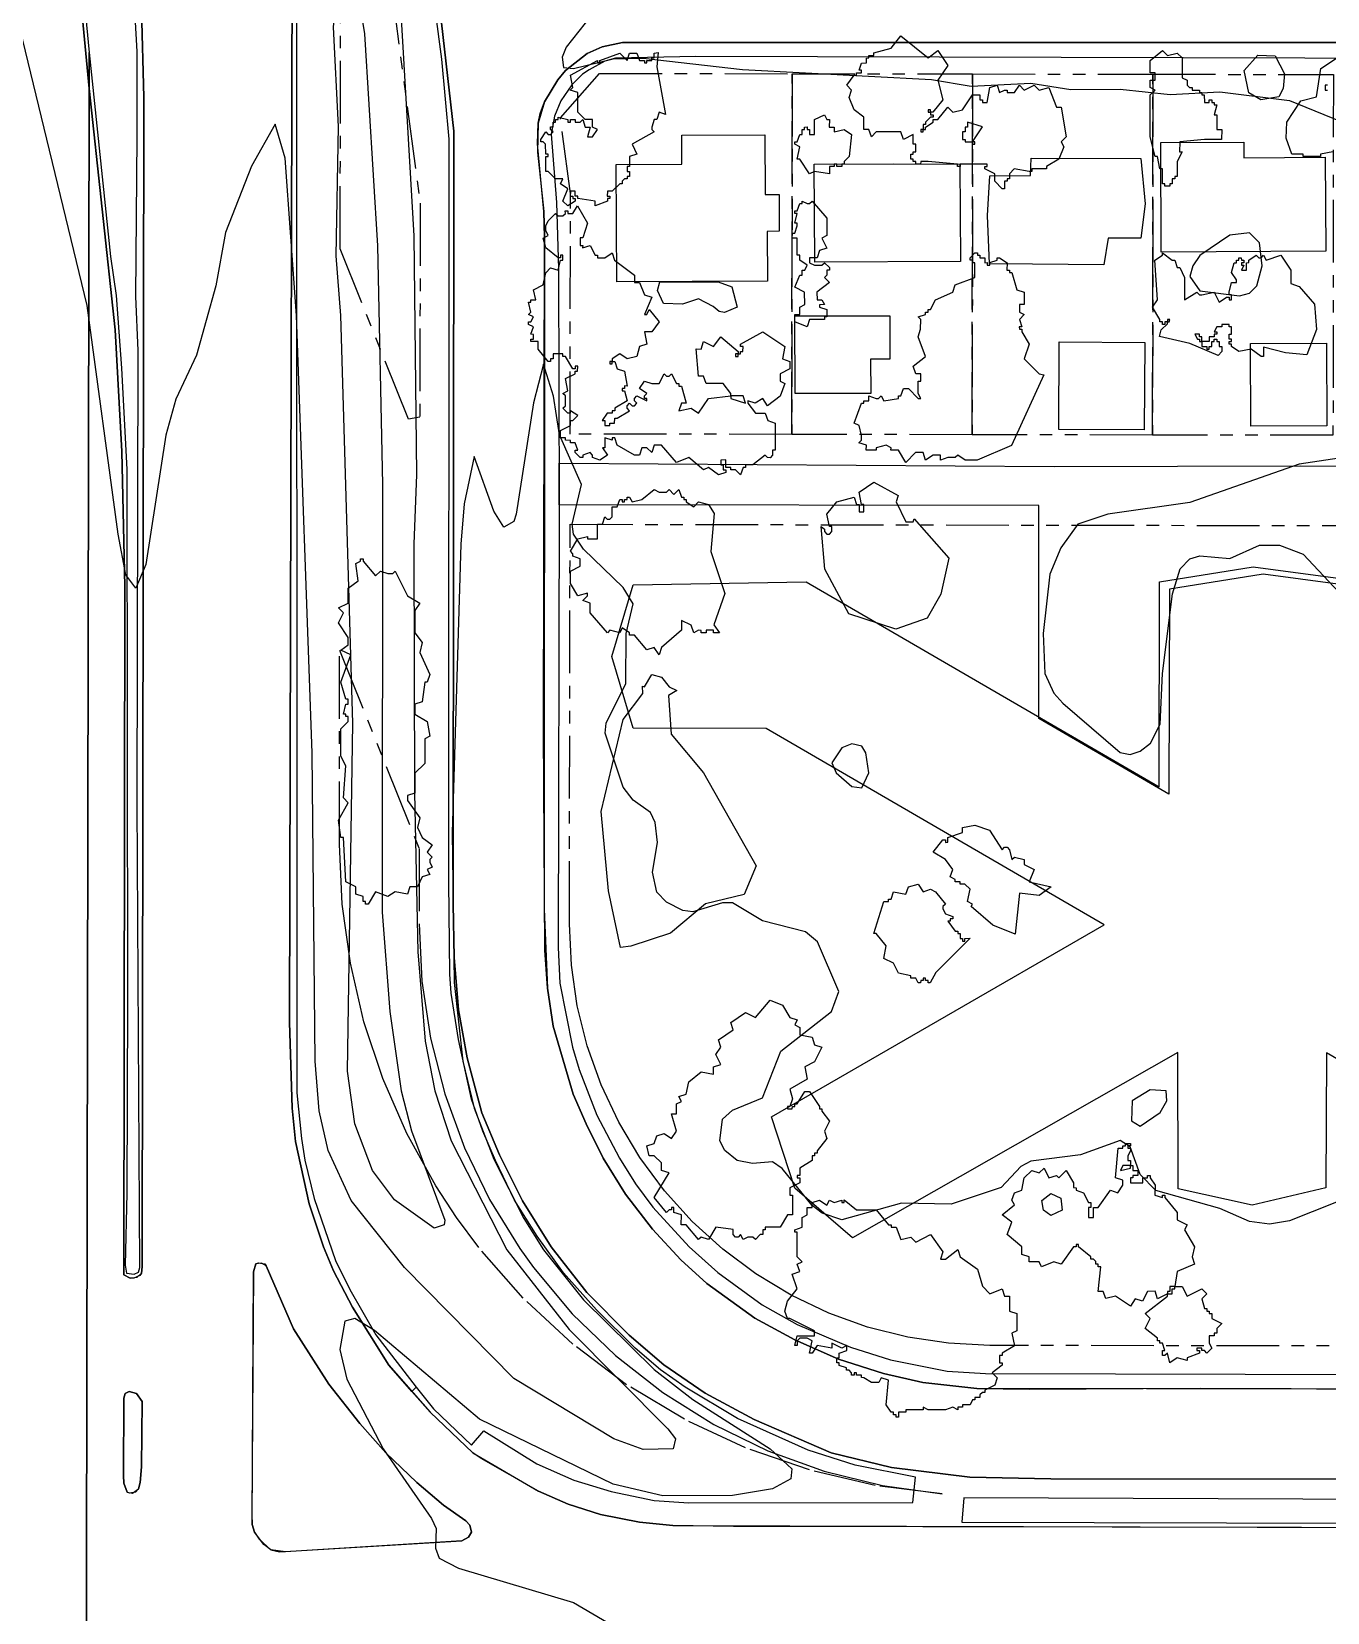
# Model space of a CAD drawing. Header units: metres. Extents: x -550 to 550, y -500 to 950.
# Drawn here: x 151.3 to 282.6, y 376.7 to 536.9 of the extents above; entities that cross this region are included whole.
import ezdxf

# ---------------------------------------------------------------- set-up
doc = ezdxf.new("R2010")
doc.units = ezdxf.units.M
doc.header["$LTSCALE"] = 2
doc.linetypes.add('PHANTOM', pattern=[6.35, 3.175, -0.635, 0.635, -0.635, 0.635, -0.635])
for name, color, linetype in [('SITE-BLDG-EXIST', 7, 'CONTINUOUS'), ('SITE-PROPERTY', 7, 'PHANTOM'), ('SITE-ROAD-CURB', 7, 'CONTINUOUS'), ('SITE-ROAD-GRAVEL', 32, 'CONTINUOUS'), ('SITE-ROAD-PAVED', 7, 'CONTINUOUS'), ('SITE-TREE-CANOPY', 94, 'CONTINUOUS'), ('TOPO-CONTOUR-MINOR', 9, 'CONTINUOUS')]:
    doc.layers.add(name, color=color, linetype=linetype)

msp = doc.modelspace()

# ---------------------------------------------------------------- linework, layer by layer
at = {"layer": 'SITE-BLDG-EXIST'}
for points in [[(210.61, 511.59), (210.55, 523.47), (217.2, 523.5), (217.19, 526.43), (225.61, 526.46), (225.64, 520.43), (227.05, 520.43), (227.06, 516.7), (225.85, 516.69), (225.87, 511.65)], [(282.4, 524.2), (282.45, 514.67), (265.77, 514.59), (265.72, 525.71), (274.15, 525.74), (274.16, 524.15)], [(252.73, 513.35), (248.38, 513.39), (248.18, 518.31), (248.42, 522.33), (252.53, 522.34), (252.61, 524.11), (263.71, 524.06), (264.14, 519.48), (263.7, 516.01), (260.39, 515.99), (259.97, 513.3)], [(238.68, 523.54), (245.38, 523.49), (245.43, 513.65), (230.67, 513.58), (230.62, 523.5)], [(228.67, 500.25), (228.66, 508.13), (238.29, 508.14), (238.29, 503.73), (236.33, 503.72), (236.34, 500.26)], [(255.39, 496.62), (255.45, 505.49), (264.1, 505.43), (264.04, 496.57)], [(274.85, 496.95), (274.81, 505.33), (282.53, 505.37), (282.57, 496.99)]]:
    msp.add_lwpolyline(points, close=True, dxfattribs=at)
msp.add_lwpolyline([(317.88, 412.91), (282.51, 433.44), (282.45, 419.74), (274.98, 418.01), (267.49, 419.66), (267.45, 433.46), (234.48, 414.67), (228.64, 419.73), (226.29, 426.95), (260.01, 446.42), (225.73, 466.31), (212.27, 466.35), (210.12, 473.6), (212.25, 480.85), (229.79, 481.18), (265.57, 460.4), (265.61, 481.16), (275.09, 482.69), (286.47, 481.16)], dxfattribs=at)
at = {"layer": 'SITE-PROPERTY'}
for points in [[(189.51, 497.65), (182.58, 514.93), (182.67, 579.71), (190.68, 519.53), (190.65, 497.87)], [(228.34, 496.11), (205.88, 496.14), (205.91, 520.52), (204.89, 528.18), (208.85, 532.7), (228.38, 532.67)], [(246.62, 496.08), (228.34, 496.11), (228.38, 532.67), (246.66, 532.64)], [(264.9, 496.05), (246.62, 496.08), (246.66, 532.64), (264.94, 532.62)], [(283.18, 496.03), (264.9, 496.05), (264.94, 532.62), (283.22, 532.58)], [(328.51, 403.65), (248.41, 403.78), (244.23, 404), (240.09, 404.61), (236.02, 405.64), (232.08, 407.06), (228.29, 408.87), (224.7, 411.02), (221.34, 413.53), (218.24, 416.34), (215.44, 419.45), (212.95, 422.81), (210.8, 426.41), (209.02, 430.19), (207.62, 434.13), (206.6, 438.19), (206.01, 442.32), (205.81, 446.5), (205.87, 487), (324.08, 486.8), (328.65, 482.22)], [(190.86, 440.71), (191.73, 434.93), (193.17, 429.29), (195.18, 423.82), (197.72, 418.56), (200.79, 413.6), (202.18, 411.66), (206.09, 406.98), (210.47, 402.75), (215.26, 399.01), (220.43, 395.77), (225.9, 393.11), (231.63, 391.03), (237.54, 389.57), (243.57, 388.74), (236.78, 389.59), (230.12, 391.16), (223.66, 393.39), (217.47, 396.29), (211.6, 399.8), (206.14, 403.91), (201.13, 408.57), (196.62, 413.71), (194.37, 416.76), (192.28, 419.95), (189.34, 425.26), (186.9, 430.82), (184.98, 436.59), (183.61, 442.51), (182.78, 448.51), (182.5, 454.59), (182.52, 474.25), (190.59, 454.14), (190.58, 446.52)]]:
    msp.add_lwpolyline(points, close=True, dxfattribs=at)
at = {"layer": 'SITE-ROAD-CURB'}
for points in [[(156.85, 612), (156.31, 597.03), (155.64, 589.72), (155.35, 588.74), (155.07, 584.26), (154.44, 569.15), (154.45, 565.84), (154.76, 559.41), (157.15, 534.82), (157.14, 531.16), (156.27, 540.43), (154.58, 554.35), (154.08, 560.39), (153.97, 564.38), (154.04, 573.93), (154.96, 588.94), (154.87, 590.79), (157.34, 644.97), (157.29, 622.89)], [(189.85, 399.11), (187.49, 401.77), (183.83, 407.66), (181.9, 411.33), (180.87, 413.77), (179.42, 418.13), (178.05, 424.44), (177.7, 427.83), (177.44, 436.54), (177.8, 583.45), (178.37, 583.42), (178.15, 551.85), (178.2, 429.38), (178.65, 424.76), (179.01, 422.55), (179.94, 418.67), (182.11, 412.4), (183.55, 409.44), (186.18, 404.85), (190.26, 399.54)], [(177.04, 382.85), (175.54, 383.06), (174.84, 383.6), (173.9, 384.84), (173.67, 385.64), (173.78, 411.24), (174.02, 412.05), (174.3, 412.16), (174.93, 412.04), (175.08, 411.83), (177.85, 405.47), (181.42, 399.85), (184.57, 395.87), (187.19, 392.9), (190.34, 389.88), (193.04, 387.58), (195.31, 386.01), (195.7, 385.55), (195.88, 384.86), (195.58, 384.34), (194.91, 383.99)], [(161.24, 388.81), (161, 388.91), (160.65, 389.83), (160.63, 390.6), (160.64, 398.44), (160.79, 398.89), (161.19, 399.11), (161.92, 398.92), (162.5, 398.11), (162.46, 391.49), (162.32, 389.87), (162.13, 389.24), (161.83, 388.91)], [(320.34, 382.35), (323.52, 382.28), (323.48, 388.17), (296.82, 388.18), (294.14, 387.26), (293.61, 387.2), (292.57, 387.28), (290.55, 387.89), (288.69, 388.17), (245.76, 388.32), (245.57, 385.85), (299.22, 385.74), (305.16, 385.08), (313.52, 383.02), (317.24, 382.39)]]:
    msp.add_lwpolyline(points, close=True, dxfattribs=at)
for points in [[(299.18, 385.28), (222.44, 385.41), (216.29, 385.52), (212.91, 385.85), (208.94, 386.63), (205.68, 387.68), (202.66, 389.02), (196.85, 392.31), (196.03, 392.89), (191.69, 397.03), (189.85, 399.11), (190.26, 399.54), (192.03, 397.36), (195.9, 393.67), (197.13, 395.12), (202.52, 391.78), (206.24, 390.12), (210.03, 388.99), (214.38, 388.07), (217.92, 387.83), (240.6, 387.87), (240.87, 390.41), (234.77, 391.65), (230.01, 393.17), (222.83, 396.37), (217.52, 399.54), (215.05, 401.3), (212.47, 403.51), (208.56, 407.38), (205.22, 411.14), (202.54, 414.85), (200.25, 418.5), (198.31, 422.51), (197.04, 425.48), (195.89, 428.75), (194.56, 434.77), (193.83, 439.49), (193.69, 441.39), (193.57, 450.78), (193.62, 526.04), (192.88, 534.13), (187.07, 577.93)], [(191.74, 547.67), (194.1, 526.83), (194.01, 448.5), (194.11, 443.08), (194.56, 437.8), (195.45, 432.93), (196.94, 427.35), (198.71, 423.08), (201.06, 418.42), (203.95, 413.76), (207.56, 409.13), (211.86, 404.82), (215.37, 401.8), (219.57, 398.93), (224.54, 396.26), (232.33, 392.89), (238.44, 391.41), (246.39, 390.41), (254.58, 390.25), (372.58, 390.13)], [(162.45, 539.21), (162.69, 530.3), (162.52, 411.73), (162.46, 411.11), (162.29, 410.88), (161.68, 410.6), (161.28, 410.61), (160.67, 410.93), (160.75, 480.7), (160.44, 494.38), (159.76, 506.71), (157.14, 531.16), (157.15, 534.82), (159.31, 514.13), (159.86, 510.2), (160.43, 502.83), (160.95, 492.57), (161.02, 438.78), (160.96, 419.22), (160.79, 411.92), (160.93, 411.1), (161.71, 410.99), (162.13, 411.19), (162.26, 411.68), (162.01, 458.71), (162.12, 504.62), (161.88, 510.09), (162.02, 526.24), (162, 534.93), (161.81, 538.51)], [(315.89, 399.27), (247.09, 399.42), (241.61, 400.01), (237.64, 400.92), (233.08, 402.38), (228.65, 404.33), (224.58, 406.54), (219.72, 410.06), (217.08, 412.44), (214.21, 415.57), (211.5, 419.12), (209.21, 422.76), (207.5, 426.22), (206.2, 429.26), (204.16, 436.15), (203.57, 439.97), (203.31, 443.84), (203.19, 466.04), (203.28, 516.11), (203.2, 518.69), (202.56, 525.55), (202.63, 527.66), (202.85, 528.65), (203.27, 529.81), (204.62, 532.03), (205.41, 533), (207.6, 534.72), (209.14, 535.4), (211.2, 535.83), (284.95, 535.83)], [(342.05, 534.09), (218.61, 534.41), (210.46, 534.24), (209.38, 533.94), (207.81, 533.06), (207.14, 532.63), (206.06, 531.53), (204.92, 529.93), (204.3, 528.35), (203.94, 526.53), (204.51, 519.63), (204.71, 512.9), (204.77, 488.97), (204.65, 444.1), (204.82, 440.49), (206.13, 434.01), (206.8, 431.75), (208.6, 427.11), (210.88, 422.76), (212.5, 420.14), (214.27, 417.78), (217.94, 413.76), (220.84, 411.18), (225.35, 407.88), (228.88, 405.9), (234.29, 403.59), (238.33, 402.31), (244.1, 401.16), (247.97, 400.92), (366.4, 400.64)]]:
    msp.add_lwpolyline(points, dxfattribs=at)
at = {"layer": 'SITE-ROAD-GRAVEL'}
msp.add_lwpolyline([(287.47, 480.42), (276.09, 481.93), (266.61, 480.41), (266.56, 459.65), (253.36, 467.32), (253.37, 488.91), (204.77, 488.97), (204.77, 493.18), (254.94, 492.86), (279.91, 492.93), (304.57, 492.77)], dxfattribs=at)
at = {"layer": 'SITE-ROAD-PAVED'}
for points in [[(150.79, 733.2), (151.92, 758.3), (153.23, 779.39), (153.96, 794.84), (154.49, 825.09), (154.58, 842.87), (154.41, 862.2), (154.61, 950), (157.86, 950), (157.34, 644.97), (154.87, 590.79), (154.96, 588.94), (154.04, 573.93), (153.97, 564.38), (154.08, 560.39), (154.58, 554.35), (156.27, 540.43), (157.14, 531.16), (156.85, 362.7)], [(156.85, 362.7), (157.14, 531.16), (159.76, 506.71), (160.44, 494.38), (160.75, 480.7), (160.67, 410.93), (161.28, 410.61), (162, 410.7), (162.46, 411.11), (162.52, 411.73), (162.69, 530.3), (162.45, 539.21), (162.79, 643.43)], [(177.8, 583.45), (177.44, 436.54), (177.7, 427.83), (178.05, 424.44), (179.42, 418.13), (180.87, 413.77), (181.9, 411.33), (183.83, 407.66), (187.49, 401.77), (191.69, 397.03), (196.03, 392.89), (202.66, 389.02), (205.68, 387.68), (208.94, 386.63), (212.91, 385.85), (216.29, 385.52), (299.18, 385.28)], [(374, 390.11), (254.58, 390.25), (246.39, 390.41), (238.44, 391.41), (232.33, 392.89), (224.54, 396.26), (219.57, 398.93), (215.37, 401.8), (211.86, 404.82), (207.56, 409.13), (203.95, 413.76), (201.06, 418.42), (198.71, 423.08), (196.94, 427.35), (195.45, 432.93), (194.56, 437.8), (194.11, 443.08), (194.01, 448.5), (194.1, 526.83), (191.74, 547.67)], [(284.95, 535.83), (211.2, 535.83), (209.14, 535.4), (207.6, 534.72), (205.41, 533), (204.62, 532.03), (203.27, 529.81), (202.63, 527.66), (202.57, 524.72), (203.2, 518.69), (203.28, 516.11), (203.24, 447.99), (203.57, 439.97), (204.16, 436.15), (206.2, 429.26), (207.5, 426.22), (209.21, 422.76), (211.5, 419.12), (214.21, 415.57), (217.08, 412.44), (219.72, 410.06), (224.58, 406.54), (228.65, 404.33), (233.08, 402.38), (237.64, 400.92), (241.61, 400.01), (247.09, 399.42), (252.41, 399.35), (269.73, 399.44), (315.89, 399.27)]]:
    msp.add_lwpolyline(points, dxfattribs=at)
for points in [[(195.7, 385.55), (195.31, 386.01), (193.04, 387.58), (190.34, 389.88), (187.19, 392.9), (184.57, 395.87), (181.42, 399.85), (177.85, 405.47), (175.08, 411.83), (174.62, 412.12), (174.02, 412.05), (173.78, 411.24), (173.64, 386.65), (173.67, 385.64), (173.9, 384.84), (174.35, 384.14), (175.54, 383.06), (176.42, 382.85), (194.91, 383.99), (195.58, 384.34), (195.88, 384.86)], [(161.19, 399.11), (160.79, 398.89), (160.64, 398.44), (160.63, 390.6), (160.65, 389.83), (161, 388.91), (161.52, 388.81), (162.13, 389.24), (162.32, 389.87), (162.46, 391.49), (162.5, 398.11), (161.92, 398.92)]]:
    msp.add_lwpolyline(points, close=True, dxfattribs=at)
at = {"layer": 'SITE-TREE-CANOPY'}
for points in [[(241.9, 527.01), (241.9, 527.26), (242.65, 527.76), (242.65, 528.01), (243.15, 528.01), (244.15, 529.26), (244.65, 528.76), (245.65, 529.01), (246.65, 530.51), (247.4, 530.51), (247.4, 530.01), (247.65, 530.01), (247.65, 529.76), (248.15, 529.76), (248.4, 531.26), (249.15, 531.51), (249.4, 530.76), (249.9, 531.01), (250.15, 531.01), (250.15, 530.75), (250.9, 530.77), (251.4, 531.51), (251.9, 531.01), (252.9, 531.51), (253.4, 531.01), (254.4, 531.26), (255.15, 529.26), (255.65, 529.26), (256.14, 526.26), (255.65, 525.76), (255.9, 525.26), (255.4, 524.01), (254.15, 523.26), (254.15, 523.01), (252.65, 523.01), (252.65, 522.76), (252.4, 522.77), (250.89, 523.01), (250.4, 522.51), (250.4, 522.01), (250.15, 522.01), (250.15, 521.76), (249.9, 521.76), (249.9, 521.01), (249.65, 521.01), (248.9, 521.76), (248.9, 522.51), (247.9, 523.02), (247.9, 523.26), (248.15, 523.26), (248.15, 523.5), (245.4, 523.51), (245.4, 523.26), (245.14, 523.26), (245.14, 523.51), (242.15, 523.76), (241.4, 523.76), (241.39, 523.51), (240.9, 523.51), (240.9, 523.76), (240.65, 523.76), (240.65, 524.01), (240.4, 524.02), (240.4, 524.5), (240.64, 524.52), (240.65, 524.76), (240.9, 524.76), (240.9, 525.51), (240.65, 525.51), (240.65, 526.51), (239.65, 526.01), (239.4, 526.76), (236.9, 526.76), (236.4, 526.26), (236.15, 527.01), (235.65, 527.01), (235.65, 528.26), (234.65, 529.01), (234.15, 530.26), (234.4, 531.01), (233.9, 531.51), (234.65, 532.51), (234.9, 532.51), (234.9, 532.77), (235.4, 532.76), (235.4, 533.01), (235.15, 533.01), (235.4, 533.75), (235.9, 533.77), (235.9, 534.25), (236.15, 534.27), (236.15, 534.51), (236.65, 534.51), (236.65, 534.77), (238.4, 535.26), (239.4, 536.51), (242.15, 534.26), (243.15, 535.01), (244.15, 533.51), (243.15, 532.01), (243.65, 530.01), (242.64, 528.76), (242.4, 528.76), (242.4, 528.51), (242.65, 528.51), (242.65, 528.26), (242.4, 528.26), (241.9, 527.76), (241.9, 527.51), (241.65, 527.51), (241.65, 527.01)], [(214.66, 533.35), (215.54, 528.54), (214.9, 528.76), (214.65, 528.01), (214.4, 528.01), (214.15, 527.26), (214.15, 527.01), (214.4, 526.76), (212.15, 525.51), (212.65, 524.51), (211.9, 524.26), (211.9, 523.26), (211.65, 523.26), (211.65, 522.76), (211.89, 522.76), (211.9, 522.26), (211.65, 522.26), (211.65, 522.01), (211.4, 522.01), (211.15, 521.76), (211.15, 521.51), (210.9, 521.51), (210.15, 520.76), (209.65, 520.76), (209.64, 520.26), (209.9, 520.26), (209.9, 520.01), (209.65, 520.01), (209.65, 519.76), (208.4, 519.26), (208.4, 519.76), (206.65, 520.01), (206.65, 520.27), (206.4, 520.27), (206.4, 520.75), (205.9, 520.76), (205.89, 520.25), (206.15, 520.27), (206.15, 520.01), (206.4, 520.01), (206.4, 519.76), (205.65, 519.27), (205.15, 519.76), (205.65, 521.01), (204.9, 521.51), (205.15, 522.01), (204.39, 522.01), (203.65, 522.76), (203.4, 522.76), (203.4, 524.26), (203.65, 524.26), (203.65, 524.51), (203.4, 524.51), (203.39, 525.51), (203.15, 525.76), (202.9, 525.76), (202.9, 526.01), (203.4, 526.77), (203.65, 526.51), (203.89, 526.51), (204.15, 526.76), (203.9, 527.01), (203.9, 527.27), (204.15, 527.27), (204.15, 527.77), (204.39, 527.77), (204.39, 528.01), (204.65, 528.01), (204.65, 528.27), (205.64, 528.01), (205.64, 527.76), (205.9, 527.76), (205.9, 528.01), (206.4, 528.01), (206.4, 527.76), (206.89, 527.76), (207.15, 528.01), (207.4, 527.26), (207.9, 527.26), (207.65, 526.26), (208.15, 526.26), (208.65, 527.01), (208.15, 527.26), (208.14, 528.01), (207.4, 528.01), (206.65, 528.76), (206.65, 530.75), (205.89, 531.01), (206.15, 531.26), (205.9, 532.51), (208.65, 534.01), (208.65, 533.76), (208.9, 533.76), (208.9, 534.01), (210.9, 534.76), (211.65, 534.01), (211.9, 534.76), (212.65, 534.76), (212.9, 534.01), (213.4, 534.01), (213.4, 533.76), (213.65, 533.76), (213.65, 534.01), (214.15, 534.02), (214.15, 534.26), (214.4, 534.26), (214.4, 534.76), (214.79, 534.83)], [(266.4, 534.51), (267.4, 534.76), (267.9, 534.26), (267.9, 532.26), (268.4, 532.01), (268.4, 531.51), (268.65, 531.27), (268.9, 531.27), (268.9, 531.01), (269.65, 531.01), (269.65, 530.76), (269.9, 530.76), (269.9, 530.51), (270.14, 530.51), (270.15, 529.76), (270.65, 529.76), (270.65, 530.01), (270.9, 530.01), (270.89, 529.76), (271.15, 529.76), (271.15, 529.5), (271.4, 529.52), (271.15, 528.51), (271.4, 528.51), (271.4, 527.01), (271.9, 527.01), (271.89, 526.01), (270.15, 526.01), (267.65, 525.76), (267.64, 524.76), (267.9, 524.76), (267.4, 523.76), (267.4, 522.26), (267.15, 522.26), (267.15, 522.01), (266.9, 522.01), (266.9, 521.51), (266.65, 521.51), (266.65, 521.26), (266.14, 521.26), (266.14, 521.51), (265.9, 521.51), (265.9, 523.02), (265.65, 523.02), (265.4, 524.26), (265.15, 524.26), (264.65, 526.26), (264.65, 530.51), (265.15, 531.01), (264.65, 531.26), (264.65, 532), (265.15, 532.02), (265.15, 532.76), (264.65, 532.76), (264.65, 534.01), (265.89, 535.01)], [(278.28, 532.65), (278.12, 531.18), (277.69, 530.31), (275.86, 530.03), (274.64, 530.72), (274.19, 532.98), (275.57, 534.55), (277.31, 534.48)], [(242.4, 529.01), (242.15, 529.01), (242.15, 528.76), (242.4, 528.76)], [(231.9, 528.01), (232.15, 528.01), (232.14, 527.26), (232.65, 527.26), (232.65, 526.76), (233.65, 527), (234.4, 526.51), (234.15, 524.26), (233.65, 523.76), (233.65, 523.51), (233.4, 523.51), (233.4, 523.26), (232.9, 523.26), (232.9, 523.51), (232.65, 523.51), (232.65, 523.26), (232.15, 523.26), (232.15, 522.51), (230.65, 522.76), (230.14, 522.52), (229.15, 524.01), (228.9, 524.01), (229.15, 525.26), (228.65, 525.51), (228.65, 525.77), (228.9, 525.77), (229.15, 526.51), (229.4, 526.51), (229.4, 527.01), (229.64, 527.01), (229.64, 527.25), (229.9, 527.27), (229.9, 527.01), (230.15, 527.01), (230.15, 526.51), (230.65, 526.51), (230.65, 528.01), (231.65, 528.51)], [(247.65, 527.27), (246.15, 527.76), (246.15, 527.26), (245.9, 527.26), (245.9, 526.76), (245.65, 526.76), (245.65, 526.01), (245.9, 526.01), (245.9, 525.75), (246.65, 525.76)], [(241.4, 527.01), (241.4, 526.76), (241.64, 526.76), (241.65, 527.01)], [(246.65, 525.51), (246.9, 525.51), (246.9, 525.76), (246.65, 525.76)], [(210.4, 503.51), (210.65, 502.76), (211.4, 502.51), (211.65, 501.01), (211.4, 501.02), (211.4, 500.76), (211.15, 500.76), (211.15, 500.51), (211.4, 500.51), (211.65, 499.51), (210.4, 498.76), (210.4, 498.51), (210.15, 498.51), (210.15, 498.26), (209.64, 498.26), (209.14, 497.51), (209.4, 497.51), (209.4, 497.01), (209.9, 497.01), (209.9, 497.26), (210.39, 497.26), (210.4, 497.76), (210.65, 497.76), (211.9, 498.51), (211.65, 498.76), (211.65, 499.01), (211.9, 499.26), (212.15, 499.01), (212.4, 499.01), (212.65, 499.26), (212.4, 499.51), (212.4, 499.76), (212.65, 500.01), (213.65, 499.51), (213.65, 499.76), (213.4, 499.76), (213.4, 500.01), (213.65, 500.26), (212.9, 500.76), (213.4, 501.51), (214.15, 501.26), (214.9, 501.26), (215.4, 502.26), (215.65, 502.01), (215.9, 502.01), (216.14, 502.25), (216.65, 501.26), (216.89, 501.26), (216.89, 501.01), (217.15, 501.01), (217.65, 499.26), (217.15, 499.26), (216.9, 498.51), (218.15, 498.76), (218.9, 498.26), (219.9, 499.76), (222.15, 500.01), (222.15, 500.26), (221.4, 501.26), (219.65, 501.26), (219.4, 502.01), (218.9, 502.01), (218.65, 504.77), (219.15, 504.76), (219.4, 505.51), (220.4, 505.01), (221.15, 506.01), (222.9, 504.52), (222.9, 504.26), (223.15, 504.26), (223.15, 504.52), (223.39, 504.51), (223.4, 505.02), (223.15, 505.02), (223.15, 505.26), (225.4, 506.51), (227.65, 505.01), (227.4, 503.76), (228.15, 503.51), (228.15, 502.76), (227.15, 502.26), (227.15, 501.51), (227.65, 501.26), (227.15, 500), (225.89, 499.01), (225.4, 499.76), (224.64, 499.26), (223.9, 499.51), (223.9, 499.26), (224.65, 498.26), (225.65, 498.26), (225.9, 497.51), (226.65, 497.26), (226.65, 494.51), (226.4, 494.51), (226.4, 494.01), (226.15, 493.75), (225.89, 493.76), (225.65, 494.01), (224.4, 493.01), (223.65, 493.01), (223.65, 492.76), (223.4, 492.76), (223.15, 492.01), (222.65, 492.51), (222.15, 492.51), (222.15, 492.76), (221.65, 492.76), (221.65, 493.52), (221.15, 493.51), (221.15, 493.02), (221.4, 493.02), (221.4, 492.51), (221.64, 492.51), (221.64, 492.26), (220.9, 492.01), (219.9, 492.76), (219.4, 492.51), (217.9, 493.77), (216.65, 493.26), (215.15, 495.01), (214.4, 495.02), (214.15, 494.26), (213.65, 494.76), (213.15, 494.76), (212.9, 494.01), (212.4, 494.01), (210.64, 495.01), (210.4, 495.75), (210.15, 495.76), (210.15, 495.51), (209.4, 495.76), (209.39, 494.75), (209.15, 494.76), (209.65, 494.01), (208.9, 493.51), (208.15, 493.76), (208.15, 494.01), (207.9, 494.26), (207.15, 494.01), (207.15, 493.76), (206.9, 493.76), (206.4, 494.26), (206.4, 494.51), (206.65, 494.51), (206.4, 495.26), (205.9, 495.26), (205.9, 495.5), (205.4, 495.51), (205.4, 495.76), (204.89, 495.76), (204.9, 496.51), (205.9, 497.01), (205.9, 497.51), (206.15, 497.51), (206.65, 498.01), (205.9, 498.51), (205.89, 498.26), (205.65, 498.26), (205.15, 498.76), (205.4, 499.01), (205.4, 500.01), (205.15, 500.26), (205.64, 500.51), (205.4, 501.76), (206.4, 502.26), (206.4, 502.51), (206.64, 502.51), (206.65, 503.01), (206.4, 503.01), (206.4, 502.76), (206.15, 502.76), (205.4, 504.01), (205.15, 504.02), (205.15, 504.26), (204.15, 504.26), (204.15, 503.76), (203.9, 503.76), (203.9, 503.51), (203.65, 503.51), (202.64, 504.76), (202.65, 505.51), (201.89, 505.51), (201.89, 505.75), (202.15, 505.77), (202.15, 506.25), (201.9, 506.26), (202.15, 507.01), (201.65, 507.26), (201.65, 507.51), (201.9, 507.51), (202.15, 508.01), (201.65, 508.26), (201.9, 508.51), (201.65, 509.51), (201.9, 509.51), (201.9, 509.76), (202.4, 509.76), (202.15, 510.76), (203.14, 511.26), (203.4, 512.5), (203.9, 513), (204.65, 512.76), (204.9, 513.76), (205.15, 513.76), (205.15, 514.26), (204.9, 514.26), (204.9, 514.02), (204.65, 514), (203.4, 515.01), (203.15, 516.01), (203.65, 516.26), (203.4, 516.77), (203.4, 517.25), (203.64, 517.75), (204.4, 518.51), (204.65, 518.27), (205.15, 518.26), (205.4, 518.51), (205.39, 518.76), (205.65, 518.76), (205.65, 518.51), (206.15, 518.51), (206.64, 519.26), (207.65, 517.51), (207.15, 516.02), (206.9, 516.02), (206.9, 515.26), (207.15, 515.26), (207.14, 515.01), (207.9, 515.26), (208.4, 514.26), (208.65, 514.26), (208.65, 514.01), (209.4, 514.01), (210.15, 514.51), (210.39, 513.76), (212.4, 512.26), (212.4, 511.51), (212.9, 511.51), (213.4, 510.26), (214.15, 510.01), (213.4, 508.27), (213.65, 508.26), (213.9, 508.77), (214.89, 507.51), (214.15, 506.51), (213.4, 506.51), (213.65, 505.26), (212.9, 505.01), (212.65, 504.01), (211.65, 503.76), (210.9, 504.26), (210.15, 503.76), (210.15, 503.51)], [(231.9, 518.01), (231.9, 516.26), (231.4, 516.01), (231.9, 515), (231.15, 514.76), (230.9, 514), (230.15, 514.01), (230.15, 513.51), (230.65, 513.26), (231.4, 513.26), (231.65, 513.51), (232.15, 513.01), (232.15, 512.76), (231.89, 512.76), (231.9, 512.26), (231.65, 512.01), (232.15, 511.51), (230.89, 510.51), (230.9, 509.76), (231.4, 509.75), (231.64, 509.27), (231.15, 509.25), (231.15, 509.01), (231.9, 508.76), (231.9, 508.01), (231.65, 508.01), (231.65, 507.76), (230.15, 507.77), (229.9, 507.01), (228.65, 507.51), (228.64, 508.26), (229.15, 508.26), (229.15, 509.01), (229.65, 509.26), (229.64, 510.51), (228.65, 511.02), (229.15, 512.26), (229.4, 512.26), (229.39, 512.76), (229.65, 512.76), (229.9, 513.26), (229.15, 513.76), (229.15, 514.26), (228.9, 514.26), (228.9, 516.01), (228.39, 516.01), (228.4, 516.51), (228.65, 516.51), (228.89, 517.26), (228.9, 517.51), (228.65, 517.51), (228.9, 518.51), (228.65, 518.51), (228.65, 518.76), (228.9, 518.76), (229.15, 519.51), (229.4, 519.51), (229.4, 519.76), (229.89, 519.51), (230.15, 519.51), (230.4, 519.76)], [(245.9, 493.51), (245.15, 494.01), (244.9, 493.76), (244.14, 493.77), (243.4, 493.51), (243.4, 494.01), (242.65, 494.01), (241.9, 493.51), (241.65, 494.26), (240.89, 494.26), (239.9, 493.26), (239.15, 494.51), (238.39, 494.51), (238.4, 494.76), (237.9, 495.01), (236.9, 494.76), (236.9, 494.51), (235.89, 494.51), (235.9, 495.01), (235.14, 495.26), (235.4, 495.51), (235.4, 496.01), (235.15, 497.01), (234.65, 497.26), (235.4, 499.26), (235.65, 499.26), (235.65, 499.52), (236.15, 499.52), (236.15, 500.02), (236.9, 499.76), (237.14, 499.76), (237.4, 500.01), (237.65, 499.51), (239.15, 499.76), (239.15, 500.01), (239.4, 500.01), (239.65, 500.76), (240.15, 500.76), (241.15, 499.76), (241.4, 499.76), (241.15, 500.27), (241.15, 501.51), (241.4, 501.51), (241.4, 502.26), (240.9, 502.26), (240.65, 503.01), (241.9, 504.01), (241.15, 506.01), (241.39, 506.76), (241.4, 507.76), (241.15, 508.01), (241.9, 508.26), (241.9, 508.51), (242.15, 508.51), (242.15, 508.76), (242.39, 508.76), (242.9, 509.76), (244.65, 510.51), (244.9, 511.26), (246.9, 512.02), (246.89, 513.51), (246.65, 513.51), (246.65, 513.76), (246.4, 513.76), (246.4, 514.01), (246.9, 514.51), (247.15, 514.51), (247.15, 514.26), (247.4, 514.26), (247.4, 514.01), (247.9, 514.01), (247.9, 513.5), (248.14, 513.52), (248.15, 513.26), (248.4, 513.26), (248.4, 513.52), (249.15, 513.76), (249.15, 514.02), (249.39, 514.01), (250.15, 513.51), (250.14, 512.76), (250.4, 512.76), (250.4, 512.51), (250.65, 512.51), (251.15, 510.76), (251.9, 510.51), (251.9, 509.26), (251.4, 509.26), (251.4, 508.51), (251.89, 508.26), (251.4, 507.76), (251.65, 507.02), (251.39, 507.02), (251.4, 506.76), (251.65, 506.76), (251.65, 506.51), (252.4, 505.26), (251.9, 503.76), (253.4, 502.26), (253.87, 502.16), (250.6, 494.97), (247.13, 493.51)], [(266.15, 507.51), (266.15, 507.26), (265.89, 507.26), (265.9, 507.51), (265.65, 507.51), (265.65, 507.76), (264.9, 509.01), (265.4, 509.76), (265.14, 513.76), (265.9, 514.26), (265.9, 514.51), (266.9, 513.76), (267.15, 513.76), (267.4, 513.01), (267.65, 513.01), (268.15, 512.01), (268.15, 509.76), (269.4, 510.51), (269.65, 510.26), (269.89, 510.26), (271.14, 510.51), (271.65, 509.51), (272.4, 510.01), (272.65, 510.01), (272.65, 509.76), (272.9, 509.76), (272.9, 510.26), (272.65, 510.26), (272.65, 510.51), (272.9, 511.52), (273.4, 511.51), (273.4, 511.76), (272.9, 512.51), (273.15, 513.51), (273.4, 513.51), (273.4, 513.76), (273.65, 513.76), (273.65, 514.01), (273.89, 514.01), (273.9, 513.76), (274.15, 513.76), (274.15, 513.51), (273.9, 513.51), (273.9, 513.26), (274.15, 513.26), (273.9, 512.76), (274.4, 512.76), (274.4, 513.5), (274.65, 513.52), (274.65, 513.76), (275.4, 514.26), (275.65, 514.01), (275.9, 514.01), (276.15, 514.26), (276.4, 513.76), (277.9, 514.26), (278.9, 512.76), (278.9, 511.41), (279.74, 511.1), (281.32, 509.31), (281.51, 506.75), (280.52, 504.19), (278.36, 504.39), (276.15, 504.94), (276.15, 504.01), (275.9, 504.01), (274.9, 504.76), (273.65, 504.51), (272.9, 505.01), (272.9, 505.26), (272.65, 505.26), (272.65, 505.51), (272.9, 505.51), (272.9, 505.76), (272.65, 505.76), (272.65, 506.27), (272.89, 506.27), (272.9, 507.01), (272.65, 507.01), (272.65, 507.26), (271.9, 507.26), (271.9, 507.01), (271.4, 507.01), (271.15, 506.51), (271.4, 506.51), (271.4, 506.26), (271.15, 506.26), (271.15, 506.01), (270.65, 506.01), (270.65, 505.51), (269.9, 505.51), (269.89, 505.01), (270.4, 505.01), (270.4, 504.76), (270.65, 504.76), (270.65, 505.01), (270.9, 505.01), (270.9, 505.51), (271.15, 505.51), (271.15, 505.76), (271.4, 505.76), (271.4, 505.51), (271.65, 505.51), (271.65, 505.01), (271.9, 505.01), (271.9, 504.51), (271.56, 504.1), (268.67, 505.31), (265.6, 506.05), (265.76, 506.7), (266.4, 507.33), (266.4, 507.51)], [(222.82, 509), (221.52, 508.47), (220.99, 508.56), (220.38, 509.07), (218.9, 509.84), (217.26, 509.31), (215.34, 509.39), (214.72, 510.68), (214.98, 511.56), (220.89, 511.59), (222.28, 511.08)], [(266.58, 507.51), (266.65, 507.76), (266.4, 507.76), (266.4, 507.51)], [(269.9, 506.01), (269.65, 506.01), (269.65, 506.26), (269.17, 506.26), (269.46, 505.76), (269.65, 505.76), (269.65, 505.51), (269.9, 505.51)], [(209.9, 503.51), (209.9, 503.26), (210.15, 503.26), (210.15, 503.51)], [(222.65, 504.26), (222.65, 504.02), (222.9, 504.01), (222.9, 504.26)], [(222.15, 499.76), (223.65, 499.26), (223.4, 500.01), (222.15, 500.01)], [(220.12, 484.25), (221.54, 479.98), (220.45, 476.8), (221.03, 476.01), (220.39, 476.01), (220.4, 476.26), (219.65, 476.27), (219.65, 476.01), (219.14, 476.01), (219.15, 476.25), (218.9, 476.26), (218.4, 476.01), (218.15, 476.76), (217.15, 477.26), (217.15, 476.26), (215.15, 474.51), (214.9, 473.76), (214.4, 474.51), (213.64, 474.26), (212.4, 475.76), (211.9, 475.76), (211.9, 476.01), (211.15, 476.51), (210.9, 476.01), (209.9, 476.26), (209.65, 476.01), (207.9, 478.02), (207.9, 479.01), (207.15, 479.26), (207.65, 479.76), (207.65, 480.01), (206.65, 479.76), (205.9, 481.01), (205.9, 482.26), (206.9, 482.76), (206.9, 483.51), (206.15, 483.76), (206.15, 484.01), (205.9, 484.26), (206.65, 485.51), (207.65, 485.76), (207.65, 485.51), (208.65, 485.51), (208.65, 487.01), (209.15, 487.01), (209.4, 487.76), (209.64, 487.51), (209.9, 487.51), (210.15, 487.76), (210.14, 488.76), (210.65, 488.76), (210.9, 489.51), (211.15, 489.51), (211.15, 489.26), (211.4, 489.26), (211.4, 489.51), (211.65, 489.51), (211.65, 489.76), (211.89, 489.76), (212.15, 489.26), (213.14, 489.51), (214.4, 490.51), (214.9, 490.27), (215.65, 490.26), (215.9, 490.51), (216.4, 490.01), (216.9, 490.51), (217.15, 489.76), (217.4, 489.76), (217.4, 489.51), (217.65, 489.51), (217.65, 489.26), (218.4, 488.76), (218.9, 489.26), (219.9, 489.01), (220.48, 488.08)], [(239.12, 489.92), (238.9, 489.26), (239.9, 487.26), (240.65, 487.26), (240.75, 487.57), (244.24, 483.56), (243.43, 479.93), (242.05, 477.49), (238.89, 476.36), (234.13, 477.92), (231.68, 482.46), (231.32, 486.76), (231.65, 486.51), (231.65, 486.26), (231.9, 486.01), (232.15, 486), (232.39, 486.26), (232.4, 486.76), (232.15, 486.76), (231.9, 488.01), (232.9, 489.26), (234.65, 489.76), (234.9, 489), (235.15, 489.02), (235.15, 488.26), (235.65, 488.26), (235.65, 489.02), (235.4, 489.02), (235.15, 490.26), (236.65, 491.26)], [(186.15, 481.76), (186.65, 482.26), (187.4, 482.01), (187.9, 482.01), (188.15, 482.26), (189.4, 479.76), (190.65, 479.01), (190.15, 478.26), (190.15, 476.01), (190.9, 475.01), (190.65, 474.01), (191.65, 471.76), (191.39, 471.01), (191.15, 471.01), (190.9, 469), (190.15, 468.76), (190.15, 467.76), (191.4, 467.01), (191.65, 465.51), (191.15, 465.26), (191.15, 462.76), (190.15, 461.76), (190.14, 459.76), (189.4, 459.51), (189.4, 459.01), (190.65, 457.26), (190.4, 456.26), (190.9, 455.26), (191.9, 454.51), (191.4, 453.76), (191.9, 453.26), (191.65, 453.01), (191.65, 452.76), (191.9, 452.26), (191.4, 452.01), (191.65, 451.51), (190.9, 451.26), (190.4, 450.26), (189.65, 450.26), (189.4, 449.51), (188.14, 449.76), (187.4, 449.26), (186.15, 449.76), (185.4, 448.51), (185.15, 448.51), (185.14, 448.76), (184.9, 448.76), (184.9, 449.26), (184.15, 449.51), (184.15, 450.26), (183.15, 450.76), (182.9, 455.26), (182.65, 455.26), (182.4, 457.01), (183.39, 458.76), (182.9, 459.26), (183.15, 462.51), (182.65, 463.51), (182.65, 466.26), (183.4, 467.01), (183.4, 467.51), (183.15, 467.51), (183.15, 467.76), (182.9, 467.76), (183.15, 468.76), (183.4, 468.76), (183.39, 469.26), (183.15, 469.26), (182.65, 471.01), (183.65, 473.76), (182.65, 474.25), (183.39, 474.77), (183.4, 475.51), (182.4, 477.01), (182.9, 478.01), (182.39, 478.52), (183.4, 479.01), (183.39, 480.51), (184.4, 481.26), (184.15, 483.01), (184.65, 483.26), (184.65, 483.51), (184.9, 483.51), (184.9, 483.26)], [(215.83, 469.66), (216.11, 465.74), (219.39, 461.82), (224.73, 452.39), (223.51, 449.49), (219.59, 448.55), (216.04, 445.55), (212.02, 444.24), (210.98, 444.1), (209.77, 449.85), (209.01, 457.88), (211.26, 467.23), (213.25, 469.86), (213.2, 470.58), (213.4, 470.51), (214.15, 471.76), (215.15, 471.51), (215.9, 470.51), (216.69, 470.15)], [(249.65, 454.01), (249.89, 454.26), (250.15, 454.26), (250.4, 454.01), (250.64, 453.01), (250.9, 453.26), (251.89, 453.01), (251.9, 452.51), (252.9, 452.01), (252.4, 450.76), (254.62, 450.27), (253.4, 449.38), (251.42, 449.62), (250.96, 445.45), (248.71, 446.38), (246.52, 448.26), (246.65, 448.51), (246.15, 448.76), (246.4, 450.01), (245.89, 450.51), (245.4, 450.51), (245.4, 450.76), (244.9, 450.76), (244.9, 451), (244.4, 451.26), (244.65, 452.01), (243.9, 453.01), (242.65, 453.76), (243.65, 455.01), (243.9, 455.01), (243.9, 454.75), (244.14, 454.77), (244.15, 455.25), (245.65, 455.76), (245.65, 456.27), (246.9, 456.51), (248.39, 456.01)], [(242.15, 440.51), (242.15, 440.76), (241.9, 440.76), (241.9, 441.01), (241.65, 441.01), (241.65, 440.76), (241.4, 440.76), (241.39, 440.51), (241.15, 440.51), (240.9, 441.01), (240.4, 441.01), (240.4, 441.25), (239.15, 441.51), (238.64, 442.51), (237.65, 443), (237.9, 444.26), (236.9, 445.51), (236.65, 445.51), (237.65, 448.76), (238.15, 448.76), (238.15, 449.01), (238.4, 449.01), (238.65, 449.76), (239.9, 449.51), (240.15, 450.27), (241.15, 450.51), (241.65, 449.76), (242.4, 450.01), (242.9, 449.76), (243.9, 448.51), (243.64, 448.26), (243.64, 448.01), (243.9, 447.51), (244.65, 447.26), (244.65, 447.01), (244.39, 447.01), (244.4, 446.76), (244.15, 446.76), (244.9, 445.77), (245.15, 445.77), (245.15, 445.51), (245.4, 445.51), (245.4, 445.01), (245.65, 445.01), (245.65, 444.76), (245.89, 444.76), (245.89, 445.01), (246.42, 445.06), (242.92, 441.57), (242.36, 440.51)], [(228.9, 436.76), (228.64, 436.26), (229.15, 436.01), (229.15, 435.26), (230.4, 435.01), (230.65, 434.26), (231.4, 434.01), (230.65, 432.51), (229.65, 432.01), (229.89, 430.76), (228.14, 429.76), (228.4, 428.76), (228.15, 428.01), (227.9, 428.01), (227.9, 427.76), (228.39, 427.75), (228.4, 428.01), (228.65, 428.01), (228.65, 428.26), (228.9, 428.25), (229.65, 429.51), (230.15, 429.51), (231.15, 428.01), (231.15, 427.76), (231.4, 427.76), (231.4, 427.51), (232.15, 426.52), (231.65, 425.51), (231.89, 424.76), (230.9, 423.51), (230.9, 423.26), (230.65, 423.26), (230.65, 423.01), (230.4, 423.01), (230.4, 422.51), (229.15, 421.76), (229.14, 421.01), (228.9, 421.01), (228.9, 420.76), (229.15, 420.76), (229.15, 420.26), (228.15, 419.76), (228.14, 419.01), (228.4, 419.01), (228.4, 417.01), (227.9, 417.01), (227.15, 415.77), (225.65, 415.76), (225.65, 415.51), (225.39, 415.51), (225.4, 415.01), (225.15, 415.01), (224.65, 414.51), (224.4, 414.76), (223.9, 414.76), (223.4, 414.51), (223.15, 415.01), (222.9, 414.76), (222.65, 414.76), (222.4, 415.01), (222.4, 415.52), (220.65, 415.76), (219.9, 414.51), (219.15, 414.76), (218.9, 414.51), (217.65, 416.01), (217.14, 416.01), (217.15, 417.01), (216.39, 417.26), (216.4, 417.76), (216.15, 417.76), (216.15, 417.51), (215.9, 417.51), (215.65, 417.26), (214.4, 418.76), (215.9, 421.26), (215.15, 421.51), (215.15, 422.27), (214.4, 423.01), (213.9, 423.01), (213.65, 424.01), (214.4, 424.26), (214.65, 425.01), (215.4, 425.26), (216.14, 424.76), (216.65, 425.51), (216.15, 427.26), (216.65, 427.26), (216.65, 428.26), (217.15, 428.51), (216.9, 429.02), (217.65, 429.26), (217.9, 430.5), (219.14, 431.52), (220.4, 431.26), (220.39, 432.01), (221.15, 432.26), (220.65, 433.26), (221.15, 434.02), (220.9, 434.76), (222.4, 435.76), (222.15, 436.51), (223.65, 437.51), (224.65, 437.01), (226.15, 438.76), (227.4, 438.26), (228.15, 437.01)], [(262.9, 422), (262.9, 421.52), (263.4, 421.51), (263.4, 421.01), (262.9, 421.01), (262.9, 420.76), (262.65, 420.76), (262.65, 420.26), (263.9, 420.26), (263.9, 420.76), (264.4, 420.76), (264.4, 421.01), (264.65, 421.01), (264.65, 420.76), (265.15, 420.01), (265.14, 419.01), (265.9, 418.76), (265.9, 419.01), (266.15, 419.01), (266.15, 418.76), (267.4, 417.26), (267.4, 416.52), (268.4, 416.01), (268.15, 415.51), (269.15, 413.77), (268.9, 412.76), (269.15, 412.01), (267.4, 411.26), (267.15, 409.76), (266.65, 409.76), (266.65, 409.26), (266.4, 409.26), (266.4, 409.01), (265.4, 408.51), (265.15, 409.27), (264.39, 409.26), (263.89, 408.27), (263.15, 408.51), (262.65, 407.76), (261.15, 408.76), (260.15, 408.52), (259.9, 409.26), (259.39, 409.26), (259.65, 411.76), (259.4, 411.76), (259.4, 412.01), (259.15, 412.01), (259.15, 412.27), (258.9, 412.51), (258.65, 412.51), (258.65, 412.76), (257.4, 413.76), (257.4, 414.01), (257.15, 414.01), (257.15, 413.76), (256.9, 413.76), (255.65, 412.01), (254.9, 412.26), (253.65, 411.76), (253.39, 412.26), (252.4, 412.26), (252.4, 412.76), (251.65, 413.01), (251.65, 413.77), (250.15, 415.01), (250.65, 416.26), (249.65, 417), (250.9, 418.02), (250.65, 418.51), (250.9, 419.26), (251.65, 419.5), (251.9, 420.76), (252.65, 421.51), (253.4, 421.26), (253.9, 421.76), (254.4, 420.76), (255.15, 421.01), (255.4, 420.76), (256.15, 421.51), (256.89, 420.25), (256.89, 419.77), (257.15, 419.76), (257.15, 419.51), (257.9, 419.26), (258.4, 418.26), (258.65, 418.26), (258.65, 417.76), (258.39, 417.76), (258.4, 416.76), (258.9, 416.76), (258.9, 417.76), (259.4, 417.76), (260.65, 419.5), (261.39, 419.26), (261.89, 420.01), (261.89, 420.52), (261.15, 420.76), (261.4, 423.76), (261.9, 423.76), (261.9, 424.01), (262.15, 424.01), (262.15, 424.26), (262.65, 424.26), (262.65, 424.01), (262.4, 424.01), (262.4, 423.76), (262.65, 423.76), (262.65, 423.51), (262.4, 423.01), (262.4, 422.51), (262.65, 422.51), (262.65, 422.01)], [(261.9, 422.01), (261.65, 421.51), (262.65, 421.76), (262.65, 422.01)], [(234.9, 417.51), (236.9, 417.51), (238.15, 416.01), (238.4, 416.01), (238.4, 415.76), (238.9, 415.76), (239.4, 414.51), (240.4, 414.76), (240.9, 414.26), (242.39, 415.01), (243.65, 413.26), (243.4, 412.51), (243.9, 412.51), (245.15, 413.51), (245.4, 412.76), (247.15, 411.51), (247.65, 409.77), (248.4, 409.01), (249.65, 409.51), (249.9, 408.76), (250.4, 408.76), (250.4, 407.26), (251.15, 407.01), (251.15, 405.26), (250.65, 405.01), (250.9, 403.75), (249.65, 403.01), (249.65, 402.76), (249.4, 402.76), (249.4, 402.01), (249.65, 402.01), (249.65, 401.77), (248.65, 401.01), (249.15, 400.51), (248.9, 399.76), (247.9, 399.26), (247.9, 399.01), (247.65, 399.01), (247.39, 398.76), (247.39, 398.51), (246.9, 398.51), (246.9, 398.26), (246.65, 398.27), (246.4, 397.76), (245.65, 397.75), (245.64, 397.51), (245.15, 397.51), (245.15, 397.25), (244.65, 397.51), (243.9, 397.26), (242.15, 397.26), (241.65, 397.52), (241.65, 397.26), (239.9, 397.26), (239.9, 397.01), (239.15, 397.01), (239.15, 396.51), (238.9, 396.51), (238.9, 396.76), (238.65, 396.76), (238.65, 397.01), (238.4, 397.01), (237.9, 397.76), (238.15, 400.26), (237.4, 400.51), (237.15, 400.01), (236.4, 400.01), (235.65, 400.51), (235.4, 400.52), (235.4, 400.76), (234.9, 400.76), (234.9, 401.01), (234.65, 401.01), (234.65, 400.76), (234.4, 400.76), (234.4, 401.01), (234.15, 401.26), (233.89, 401.26), (233.89, 401.51), (233.15, 401.76), (233.15, 402.01), (232.9, 402.01), (232.9, 402.51), (233.14, 402.51), (233.15, 403.01), (233.9, 403.26), (233.9, 403.77), (233.4, 403.51), (232.4, 404.01), (232.39, 403.51), (230.9, 403.76), (230.4, 403.01), (230.15, 403.01), (230.4, 404.26), (229.9, 404.52), (229.14, 404.51), (228.9, 404.26), (228.9, 403.76), (228.65, 403.76), (228.9, 404.76), (230.65, 404.76), (230.65, 405.26), (228.15, 406.51), (227.9, 406.51), (227.65, 407.25), (227.9, 408.26), (228.9, 409.51), (228.39, 411.01), (229.15, 411.26), (228.89, 412.01), (229.4, 412.26), (228.9, 412.76), (228.9, 415.26), (228.65, 415.26), (228.65, 415.51), (229.4, 415.76), (229.4, 416.76), (229.9, 417.01), (229.9, 417.76), (230.4, 417.76), (230.4, 418.26), (231.15, 418.51), (231.9, 418.01), (232.15, 418.51), (232.65, 418.26), (233.4, 418.5), (233.4, 418.26), (233.65, 418.26), (233.65, 418.52)], [(266.65, 409.01), (266.9, 409.01), (266.89, 409.51), (267.15, 409.51), (267.15, 409.76), (267.9, 409.76), (268.4, 408.76), (269.9, 409.52), (270.4, 409.01), (269.9, 408.51), (270.15, 407.51), (270.4, 407.51), (270.4, 407.26), (270.65, 407.26), (270.65, 407.01), (270.9, 407.01), (270.9, 406.51), (271.9, 406.01), (271.4, 405.51), (271.4, 405.01), (271.14, 405.01), (271.15, 404.76), (270.65, 404.76), (270.64, 404.01), (270.9, 403.51), (270.4, 403.01), (270.15, 403.26), (269.9, 403.26), (269.9, 403.51), (269.4, 403.51), (269.4, 403.26), (269.65, 403.26), (269.65, 403.01), (268.4, 402.51), (268.4, 402.26), (267.4, 402.51), (266.65, 402.01), (266.4, 403.01), (266.15, 402.76), (265.9, 402.76), (265.9, 403.26), (266.15, 403.26), (265.9, 404.01), (265.64, 404.01), (265.65, 404.26), (265.4, 404.26), (265.4, 404.52), (264.15, 405.51), (264.65, 406.51), (264.15, 407.01), (266.4, 408.76), (266.4, 409.01)]]:
    msp.add_lwpolyline(points, close=True, dxfattribs=at)
for points in [[(283.15, 524.76), (281.9, 524.51), (281.9, 524.26), (280.15, 524.27), (280.15, 524.51), (279.01, 524.51), (278.42, 526.14), (278.49, 527.74), (279.91, 529.92), (281.51, 530.33), (281.96, 533.21), (284.66, 534.99)], [(282.64, 531.51), (282.4, 531.52), (282.4, 531.01), (282.64, 531.01)]]:
    msp.add_lwpolyline(points, dxfattribs=at)
at = {"layer": 'TOPO-CONTOUR-MINOR'}
for points in [[(182.95, 548.47), (183.04, 548.89), (185.05, 536.71), (186.36, 515.21), (186.87, 491.03), (186.83, 447.7), (187.6, 437.63), (188.77, 429.57), (189.82, 425.54), (193.17, 416.47), (193.12, 416.01), (192.11, 415.66), (188.08, 418.55), (185.85, 421.51), (184.05, 426.25), (183.31, 431.58), (183.86, 466.85), (182.65, 508.16), (182.16, 514.21), (182.41, 527.31), (181.89, 537.38)], [(272.72, 516.31), (269.69, 514.23), (268.97, 513.2), (268.69, 512.1), (269.69, 510.66), (273.72, 510.16), (274.73, 510.42), (275.45, 511.18), (276, 513.2), (275.74, 515.53), (274.73, 516.55)], [(233.42, 464.34), (232.38, 462.82), (232.85, 461.81), (234.43, 460.42), (235.44, 460.28), (236.14, 461.81), (235.85, 463.83), (235.44, 464.51), (234.43, 464.76)], [(264.66, 429.67), (262.83, 428.56), (262.77, 426.54), (263.65, 426.01), (265.66, 427.38), (266.35, 428.56), (266.28, 429.57)], [(253.67, 418.48), (254.58, 419.18), (255.59, 418.69), (255.75, 417.48), (254.58, 416.94), (253.85, 417.48)]]:
    msp.add_lwpolyline(points, close=True, dxfattribs=at)
for points in [[(188.69, 539.4), (190.04, 516.22), (190.32, 492.04), (190.03, 484.99), (190.11, 459.8), (190.46, 443.67), (191.19, 434.61), (192.18, 429.57), (193.81, 424.53), (199.45, 413.45), (205.78, 405.38), (215.77, 395.31), (216.54, 394.3), (216.31, 393.29), (213.27, 393.22), (210.32, 394.3), (200.17, 400.44), (189.09, 411.68), (183.69, 418.48), (181.37, 423.52), (180.45, 427.55), (180.05, 432.59), (179.73, 463.83), (178.15, 508.16), (176.99, 524.1), (175.99, 527.57), (173.59, 523.28), (170.95, 516.59), (169.99, 511.18), (168.01, 504.13), (165.91, 499.68), (164.9, 496.05), (162.89, 482.92), (161.88, 480.51), (160.87, 481.89), (160.09, 485.99), (156.93, 509.17), (149.62, 539.4)], [(208.68, 539.4), (205.49, 535.37), (205.06, 534.36), (205.21, 533.28), (206.21, 533.2), (210.25, 534.19), (213.27, 534.25), (223.34, 533.1), (242.49, 532.09), (246.52, 531.42), (252.56, 531.7), (256.6, 531.06), (261.63, 531.09), (266.67, 530.56), (271.71, 530.84), (278.76, 529.95), (284.81, 527.47)], [(285.82, 419.21), (278.76, 416.39), (276.75, 416.08), (274.73, 416.34), (271.71, 417.66), (265.22, 419.49), (263.65, 421.1), (262.64, 423.9), (261.63, 424.54), (257.6, 423.09), (252.56, 422.45), (251.56, 421.92), (249.54, 419.77), (244.5, 418.09), (239.47, 418.19), (233.42, 416.5), (231.41, 417.19), (230.4, 417.96), (227.37, 421.7), (226.37, 422.38), (224.35, 422.2), (222.82, 422.51), (221.56, 423.52), (221.05, 424.53), (221.33, 426.7), (222.34, 427.62), (225.36, 428.86), (227.23, 433.6), (232.35, 437.63), (233.1, 439.64), (230.95, 444.68), (229.73, 445.69), (225.36, 446.81), (222.34, 448.62), (221.33, 448.65), (218.31, 447.71), (217.3, 447.85), (215.63, 448.71), (214.66, 449.72), (214.22, 451.73), (214.72, 454.76), (214.51, 456.77), (214.01, 457.78), (212.26, 459.03), (211.25, 460.36), (209.42, 465.84), (209.53, 466.85), (211.52, 470.88), (211.56, 475.92), (212.25, 478.94), (211.25, 480.61), (207.22, 484.48), (206.23, 485.99), (206.08, 487), (207.03, 491.03), (204.8, 496.07), (204.2, 499.99), (203.19, 503.23), (202.18, 499.31), (200.4, 488.01), (200.17, 487.27), (199.16, 486.7), (198.15, 488.33), (196.14, 493.87), (195.13, 489.06), (194.79, 484.99), (193.91, 455.77), (194.12, 440.57), (194.99, 432.59), (196.14, 427.84), (198.15, 422.65), (201.18, 416.63), (203.19, 413.47), (207.24, 408.41), (214.38, 401.35), (218.31, 398.3), (226.15, 393.29), (228.34, 391.28), (228.25, 390.27), (226.39, 389.26), (222.34, 388.58), (215.28, 388.54), (210.25, 389.7), (196.68, 396.32), (186.06, 405.28), (184.05, 406.5), (183.04, 406.25), (182.54, 403.37), (183.25, 400.35), (186.93, 393.29), (191.84, 386.24), (192.3, 385.23), (192.22, 383.22), (192.62, 382.21), (194.58, 381.2), (206.21, 377.72), (214.07, 373.14)], [(285.82, 494.01), (279.77, 493.1), (268.69, 489.21), (260.38, 488.01), (257.34, 487), (255.59, 484.63), (254.5, 481.96), (253.8, 475.92), (253.98, 471.89), (254.89, 469.87), (255.79, 468.86), (261.63, 463.88), (262.64, 463.68), (263.65, 464.01), (264.69, 464.83), (265.66, 466.73), (265.89, 471.89), (266.91, 479.95), (267.68, 482.48), (268.69, 483.51), (269.69, 483.82), (272.72, 483.53), (275.74, 484.87), (277.76, 484.88), (280.17, 483.98), (284.81, 479)]]:
    msp.add_lwpolyline(points, dxfattribs=at)

doc.saveas('drawing.dxf')
